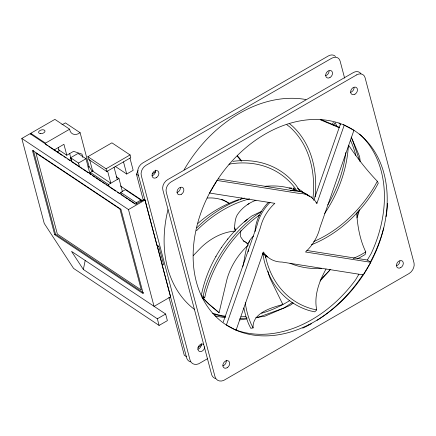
<?xml version="1.0" encoding="UTF-8"?>
<svg xmlns="http://www.w3.org/2000/svg" width="436" height="436" viewBox="0 0 436 436"><rect width="100%" height="100%" fill="white"/><g stroke="black" fill="none" stroke-linecap="round" stroke-linejoin="round"><path stroke-width="0.65" d="M255.016 231.63C255.632 220.572 260.788 209.989 268.598 202.211M359.591 209.705L357.024 217.94L358.299 210.724M312.814 198.843L313.081 196.996A109.916 82.219 -56.3 0 0 289.984 127.143L286.904 124.74M242.71 266.832C245.495 256.717 245.087 243.517 253.48 236.029M248.956 242.787L249.452 240.961M83.341 269.47L71.548 251.387L165.631 314.018L167.38 320.64L159.096 325.42L157.347 318.798L83.341 269.47L85.211 260.423M248.177 245.201A55.623 41.605 -56.3 0 0 227.009 279.154L219.074 312.726C213.624 307.767 207.155 303.461 202.947 297.363L204.718 297.635L206.021 291.978A109.916 82.219 -56.3 0 1 256.117 217.488L259.229 215.302M201.47 294.692C204.855 277.786 211.918 261.753 221.493 247.452M204.718 297.635L203.1 296.306L204.451 290.594A111.076 83.08 -56.3 0 1 255.436 215.575L261.627 211.269L251.817 215.984L247.468 219.226C237.375 227.205 228.807 236.961 221.472 247.495M356.643 212.937C357.558 226.289 359.923 239.811 365.771 251.948L365.128 254.542L360.18 257.393A111.076 83.08 -56.3 0 1 357.193 258.875M256.014 200.222C249.114 202.735 242.945 207.193 238.519 213.073C234.628 217.787 235.075 223.744 234.301 229.265L235.173 229.238L235.702 230.481M223.243 322.079L257.006 225.39A36.995 27.67 -56.3 0 1 270.069 202.369M313.751 200.435L340.396 124.14M306.791 250.466L367.335 260.03L370.742 262.298L363.27 274.887L282.076 262.063A36.995 27.67 -56.3 0 1 263.404 251.986L236.089 330.205L226.42 324.989L260.406 227.663A36.995 27.67 -56.3 0 1 274.849 203.34L209.591 193.034L217.068 180.444L298.262 193.268A36.995 27.67 -56.3 0 1 316.934 203.345L344.244 125.127L343.274 124.478M240.999 230.508L240.443 232.829L240.628 236.808L243.452 240.901L248.416 244.209M143.324 200.255L136.435 174.177L138.125 170.563M348.756 145.428C357.313 158.094 366.725 170.231 377.331 181.245L374.431 186.57A109.916 82.219 -56.3 0 1 313.735 241.544M332.085 124.712L333.398 122.331M333.78 125.028L335.093 122.647L337.3 126.914M326.035 269.045C319.217 281.275 313.773 295.712 316.71 309.871L314.781 311.833L310.154 310.835A111.076 83.08 -56.3 0 1 264.003 259.856L262.837 253.414L263.736 254.422L266.57 255.954M358.872 274.293L355.558 279.868A117.142 87.625 -56.3 0 1 237.62 330.602L235.974 329.714M367.335 260.03L371.156 253.599A117.142 87.625 -56.3 0 0 359.558 134.037M215.847 256.499L216.049 256.188M330.145 269.328L329.027 271.018L320.88 279.236M227.559 239.26L227.826 238.879M240.192 199.617L241.844 197.824M320.019 281.035L330.384 269.513M247.806 204.413L249.021 203.634M196.494 230.78L198.336 228.851A109.916 82.219 -56.3 0 1 249.659 198.821M196.827 227.837L198.233 226.382A111.076 83.08 -56.3 0 1 244.345 198.053M193.257 255.621L201.192 247.381A55.623 41.605 -56.3 0 1 233.99 231.173L235.309 231.124M244.454 222.011L247.468 219.226M197.944 223.434C209.781 212.888 223.739 204.669 238.748 199.541M293.357 302.982L290.12 305.358L264.832 316.236L256.019 317.528M292.305 302.53L283.929 308.018L258.652 317.141L255.965 317.348M365.771 251.948L360.877 254.798A109.916 82.219 -56.3 0 1 353.16 258.466M31.087 134.582L30.743 133.302L54.887 119.371L69.646 129.198A9.08 6.791 -56.3 0 0 80.115 132.697L89.031 166.454L92.361 171.561M21.8 138.457L30.084 133.683L135.863 204.184L144.142 199.41L145.052 200.015L170.634 296.834L154.066 306.383L128.484 209.569L21.8 138.457L44.243 223.428L73.58 268.418L159.096 325.42M30.743 133.302L45.491 143.128L69.646 129.198M54.026 150.028L63.923 144.316L66.812 155.238L73.586 151.336L81.963 154.137L82.813 157.369M57.405 151.919L59.111 150.938L58.266 147.728M79.047 166.656L71.635 161.712L70.583 157.739L78.039 153.445L85.985 158.737L89.898 173.555M87.887 156.682L111.91 142.834L130.07 154.938L130.789 157.669L106.771 171.517L88.612 159.413L87.887 156.682L106.052 168.787L106.771 171.517M70.583 157.739L78.529 163.037L85.985 158.737M87.925 167.092L89.031 166.454M90.928 174.574L90.361 172.422L93.26 170.749M106.052 168.787L130.07 154.938M90.361 172.422L108.52 184.526L118.957 178.509L122.396 191.529M115.159 166.334L126.718 174.035L133.176 170.307L129.961 158.148M152.153 173.882L155.51 171.948M123.568 196.331L121.35 194.848L120.69 192.363L125.334 189.693L140.883 200.053L141.22 201.35M54.702 234.704L143.237 293.711L120.936 209.307L32.406 150.3L54.702 234.704L55.53 234.23L143.504 292.856M120.69 192.363L136.245 202.729L140.883 200.053M128.484 209.569L145.052 200.015M158.775 246.291L157.532 247.01L162.339 265.213L163.582 264.499L158.775 246.291L156.524 244.792M157.347 318.798L165.631 314.018M197.982 347.329L201.334 345.394M207.498 358.719L198.663 363.815A9.761 7.303 -56.3 0 1 189.851 359.362L141.313 175.654A8.115 6.071 -56.3 0 1 146.191 165.211L331.725 58.233A8.219 6.148 -56.3 0 1 340.102 61.029L344.62 78.12M264.995 186.346L266.527 186.216C276.762 185.355 287.384 186.526 296.823 190.734L294.943 187.9A109.916 82.219 -56.3 0 0 231.494 163.751L228.971 164.258M267.976 271.279A55.623 41.605 -56.3 0 0 270.266 278.768L282.855 304.513C271.579 307.614 251.997 313.015 253.109 327.91L250.793 328.33L248.651 323.953A111.076 83.08 -56.3 0 1 243.866 307.952M290.398 190.734L293.717 190.243L301.145 191.415L307.516 194.854M239.571 319.942L246.809 318.88M265.573 186.286L266.527 186.216M239.855 318.574L247.239 318.013M289.101 188.03L291.232 187.872L291.788 188.734M201.378 295.777L203.1 296.306M218.36 178.913L294.856 191.001A36.995 27.67 -56.3 0 1 309.653 196.456M370.742 262.298L305.489 251.992A36.995 27.67 -56.3 0 0 319.926 227.668L353.912 130.342L344.244 125.127M225.259 317.68L216.054 316.225L214.953 315.637M316.71 309.871L312.111 308.917A109.916 82.219 -56.3 0 1 266.064 258.897L265.388 255.316M214.359 314.345L225.385 316.999M307.358 195.459L308.988 195.878M293.51 188.717L294.687 189.175M321.19 119.687L339.628 127.426M320.22 119.731L339.333 127.753M243.452 240.901L245.463 241.92M297.363 188.347L301.14 190.603L302.9 192.189M315.958 202.696L316.934 203.345M258.641 215.509L258.979 215.733M80.115 132.697L65.356 122.87A9.08 6.791 -56.3 0 1 61.928 124.5M136.435 174.177L138.479 175.539M116.205 176.673L118.957 178.509M120.429 185.949L142.425 200.615M58.615 149.782L66.812 155.238M45.976 144.616L47.649 145.728M48.767 146.474L62.152 155.396M63.825 156.508L66.054 157.995M67.727 159.113L69.962 160.601M81.739 168.449L79.581 167.01L78.529 163.037M82.824 169.168L88.225 172.77M89.309 173.495L90.388 174.215M92.579 175.675L94.781 177.141M95.882 177.877L101.386 181.545M102.487 182.275L105.24 184.112M106.34 184.842L107.992 185.943M109.649 187.049L115.774 191.132M117.448 192.249L119.677 193.731M124.68 197.067L127.459 198.92M128.571 199.661L135.231 204.103M282.196 304.072L282.855 304.513M219.074 312.726L208.691 304.006L201.999 297.434M186.314 356.594L184.27 355.231L168.928 297.156M289.678 123.889L292.251 125.933A111.076 83.08 -56.3 0 1 315.124 196.816M295.21 190.069L293.27 187.883L294.518 189.791M351.116 137.945L352.315 139.536L359.755 161.102M299.995 191.235L296.763 186.27A111.076 83.08 -56.3 0 0 232.906 161.347M246.645 242.525L247.332 243.849M253.109 327.91L250.956 323.599A109.916 82.219 -56.3 0 1 245.223 302.649M377.331 181.245L378.279 183.256L375.32 188.619A111.076 83.08 -56.3 0 1 311.342 244.798M351.263 137.084L359.618 156.579L360.25 161.718M234.71 227.886L235.173 229.238M45.491 143.128L45.834 144.414M156.873 245.157L137.912 173.386A8.115 6.071 -56.3 0 1 142.785 162.944L328.324 55.961A8.219 6.148 -56.3 0 1 335.524 56.517M162.094 264.908L186.445 357.089A9.761 7.303 -56.3 0 0 190.428 361.869M136.245 202.729L136.572 203.972M123.502 161.87L126.718 174.035M114.058 167.315L117.273 179.479M107.599 171.043L110.815 183.207L92.65 171.103L89.609 159.576M108.52 184.526L109.093 186.679M69.629 153.461L71.7 161.304M33.403 150.475L55.53 234.23M265.273 255.681L265.617 257.589L265.311 255.736M311.184 196.538L311.222 197.704M155.385 170.171A4.109 3.074 -56.3 0 1 152.06 175.773M201.214 343.617A4.109 3.074 -56.3 0 1 197.89 349.22M329.109 70.992A4.109 3.074 -56.3 0 1 325.67 75.668M338.995 122.892A116.407 87.069 -56.3 0 1 340.723 124.909M350.359 140.163A116.407 87.069 -56.3 0 1 355.798 155.352M289.678 300.633A116.407 87.069 -56.3 0 1 261.562 313.261M245.719 316.454A116.407 87.069 -56.3 0 1 240.972 316.852M225.674 316.258A116.407 87.069 -56.3 0 1 212.605 313.173M267.606 257.011A36.995 27.67 -56.3 0 1 262.45 252.929M226.186 360.261A4.109 3.074 -56.3 0 1 222.856 365.864M180.471 187.736A4.109 3.074 -56.3 0 1 177.032 192.418M354.081 87.631A4.109 3.074 -56.3 0 1 350.642 92.312M399.905 261.077A4.109 3.074 -56.3 0 1 396.466 265.758M204.729 346.811A4.109 3.074 -56.3 0 1 200.407 351.618A4.109 3.074 -56.3 0 1 198.342 346.805A4.109 3.074 -56.3 0 1 203.737 344.489M194.516 309.478A121.257 90.699 -56.3 0 1 167.958 209.738M184.03 169.915A121.257 90.699 -56.3 0 1 305.881 99.528M215.4 378.513A9.761 7.303 -56.3 0 1 211.416 373.734L162.879 190.025A8.115 6.071 -56.3 0 1 167.756 179.588L353.291 72.605A8.219 6.148 -56.3 0 1 360.992 73.82M387.609 203.389A121.257 90.699 -56.3 0 1 386.056 216.73M383.68 227.957A121.257 90.699 -56.3 0 1 374.115 254.591M373.832 255.191A121.257 90.699 -56.3 0 1 370.54 261.769M362.959 274.598A121.257 90.699 -56.3 0 1 317.054 320.329M311.353 323.73A121.257 90.699 -56.3 0 1 302.72 328.161M221.69 199.339A55.623 41.605 -56.3 0 1 225.118 200.914M225.663 201.214A55.623 41.605 -56.3 0 1 229.32 203.617M207.307 198.058A55.623 41.605 -56.3 0 1 229.162 203.438M248.133 251.817A111.076 83.08 -56.3 0 1 248.76 249.91M345.743 152.524A109.916 82.219 -56.3 0 1 327.785 204.898M321.517 268.451A111.076 83.08 -56.3 0 1 289.995 263.235M237.315 155.777A55.623 41.605 -56.3 0 1 241.735 161.216M348.391 145.248A111.076 83.08 -56.3 0 1 324.602 213.531M237.255 156.241A55.623 41.605 -56.3 0 1 240.716 160.851M356.697 74.872L171.163 181.856A8.115 6.071 -56.3 0 0 166.285 192.298L214.823 376.001A9.761 7.303 -56.3 0 0 223.635 380.459L409.17 273.476A8.655 6.475 -56.3 0 0 414.047 263.033L365.074 77.673A8.219 6.148 -56.3 0 0 356.697 74.872M119.933 208.969L35.937 152.992L57.361 234.088L141.357 290.065L119.933 208.969M40.417 133.645A3.286 1.82 -14.8 0 0 45.006 130.996A3.286 1.82 -14.8 0 0 39.981 130.506A3.286 1.82 -14.8 0 0 40.417 133.645M308.901 324.662A116.407 87.069 -56.3 0 0 363.259 137.585A116.407 87.069 -56.3 0 0 198.342 220.752A116.407 87.069 -56.3 0 0 308.901 324.662M227.151 367.75A4.109 3.074 -56.3 0 0 228.709 361.133A4.109 3.074 -56.3 0 0 222.97 364.442A4.109 3.074 -56.3 0 0 227.151 367.75M181.327 194.303A4.109 3.074 -56.3 0 0 182.88 187.687A4.109 3.074 -56.3 0 0 177.141 190.995A4.109 3.074 -56.3 0 0 181.327 194.303M354.931 94.203A4.109 3.074 -56.3 0 0 356.49 87.582A4.109 3.074 -56.3 0 0 350.751 90.89A4.109 3.074 -56.3 0 0 354.931 94.203M400.76 267.644A4.109 3.074 -56.3 0 0 402.314 261.028A4.109 3.074 -56.3 0 0 396.575 264.336A4.109 3.074 -56.3 0 0 400.76 267.644M156.355 177.665A4.109 3.074 -56.3 0 0 157.908 171.043A4.109 3.074 -56.3 0 0 152.175 174.351A4.109 3.074 -56.3 0 0 156.355 177.665M329.959 77.559A4.109 3.074 -56.3 0 0 331.518 70.937A4.109 3.074 -56.3 0 0 325.779 74.245A4.109 3.074 -56.3 0 0 329.959 77.559"/></g></svg>
